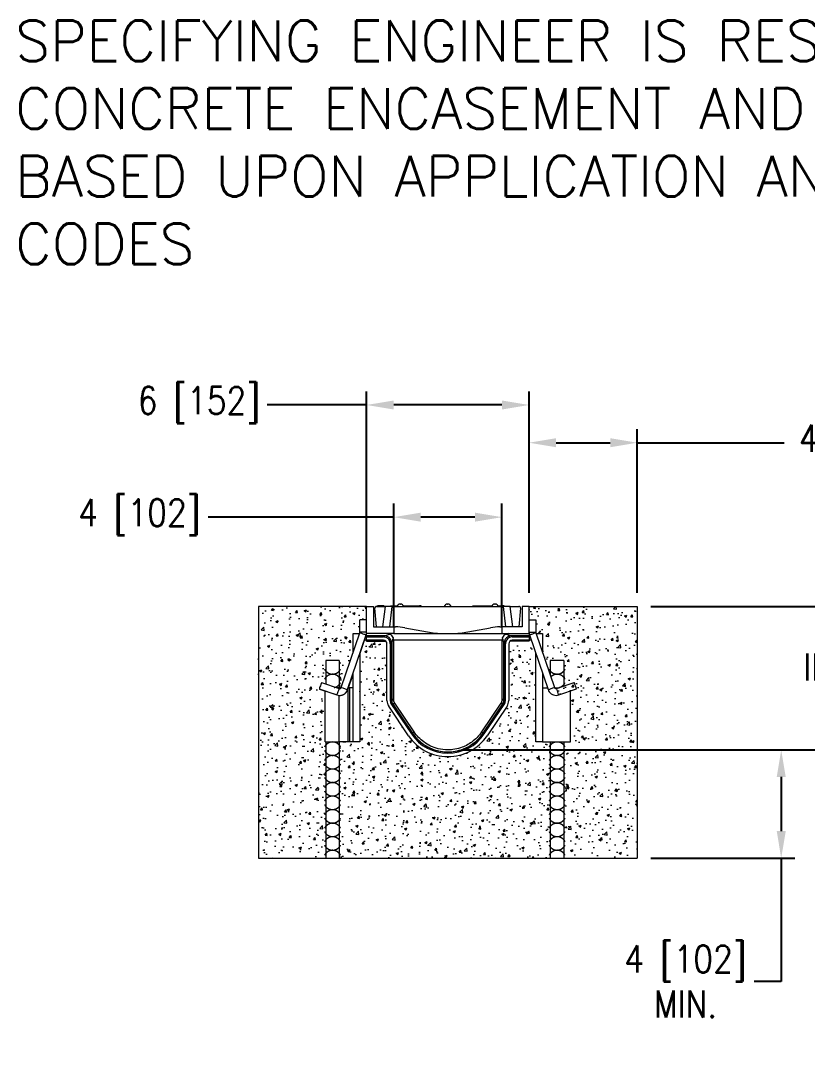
# Model space of a CAD drawing. Header units: inches. Extents: x 72 to 245, y 42 to 80.
# Drawn here: x 71.71 to 100.78, y 42.32 to 80.14 of the extents above; entities that cross this region are included whole.
import ezdxf

# ---------------------------------------------------------------- set-up
doc = ezdxf.new("R2010")
doc.units = ezdxf.units.IN
doc.header["$MEASUREMENT"] = 0
for name, color, linetype in [('dim', 7, 'Continuous'), ('Frame', 1, 'Continuous'), ('grate', 40, 'Continuous'), ('Trench', 132, 'Continuous')]:
    doc.layers.add(name, color=color, linetype=linetype)
doc.styles.add('Sales', font='romans.shx', dxfattribs={"width": 0.85})
doc.styles.get("Standard").update_dxf_attribs({"font": 'TIMES.TTF'})
doc.dimstyles.new('Sales', dxfattribs={"dimtxt": 1, "dimasz": 1, "dimexe": 0.5, "dimexo": 0.5, "dimgap": 0.09, "dimtad": 0, "dimtih": 1, "dimtoh": 1, "dimdec": 6, "dimzin": 0, "dimdsep": 46, "dimlunit": 5, "dimtxsty": 'Sales', "dimcen": 0, "dimclrd": 7, "dimclre": 7, "dimclrt": 7, "dimadec": 0, "dimazin": 0, "dimtfac": 0.85, "dimtdec": 6, "dimtix": 1, "dimtofl": 0, "dimtmove": 0, "dimatfit": 3, "dimfxl": 0, "dimtolj": 1, "dimtzin": 0, "dimarcsym": 0})

# ---------------------------------------------------------------- blocks, each defined once
blk = doc.blocks.new('*D19')
at = {"layer": 'Defpoints', "color": 0}
for p in [(94.495, 64.542), (90.495, 58.496), (94.495, 58.496)]:
    blk.add_point(p, dxfattribs=at)
at = {"layer": 'dim', "color": 7, "lineweight": -2}
for p, q in [((90.495, 58.996), (90.495, 65.042)), ((94.495, 58.996), (94.495, 65.042)), ((91.495, 64.542), (93.495, 64.542)), ((94.495, 64.542), (99.915, 64.542))]:
    blk.add_line(p, q, dxfattribs=at)
at = {"layer": 'dim', "color": 7}
for points in [[(91.495, 64.708), (91.495, 64.375), (90.495, 64.542)], [(93.495, 64.708), (93.495, 64.375), (94.495, 64.542)]]:
    blk.add_solid(points, dxfattribs=at)
at = {"layer": 'dim', "color": 7, "lineweight": 0, "insert": (104.174, 64.542), "char_height": 1, "attachment_point": 5, "style": 'Sales'}
blk.add_mtext('\\A1;4 [102] MIN.', dxfattribs=at)
blk = doc.blocks.new('*D20')
at = {"layer": 'Defpoints', "color": 0}
for p in [(84.495, 65.936), (84.495, 58.496), (90.495, 58.496)]:
    blk.add_point(p, dxfattribs=at)
at = {"layer": 'dim', "color": 7, "lineweight": -2}
for p, q in [((84.495, 58.996), (84.495, 66.436)), ((90.495, 58.996), (90.495, 66.436)), ((84.495, 65.936), (80.817, 65.936)), ((89.495, 65.936), (85.495, 65.936))]:
    blk.add_line(p, q, dxfattribs=at)
at = {"layer": 'dim', "color": 7}
for points in [[(85.495, 66.102), (85.495, 65.769), (84.495, 65.936)], [(89.495, 66.102), (89.495, 65.769), (90.495, 65.936)]]:
    blk.add_solid(points, dxfattribs=at)
at = {"layer": 'dim', "color": 7, "lineweight": 0, "insert": (78.298, 65.936), "char_height": 1, "attachment_point": 5, "style": 'Sales'}
blk.add_mtext('\\A1;6 [152]', dxfattribs=at)
blk = doc.blocks.new('*D21')
at = {"layer": 'Defpoints', "color": 0}
for p in [(89.495, 61.792), (85.495, 57.246), (89.495, 57.246)]:
    blk.add_point(p, dxfattribs=at)
at = {"layer": 'dim', "color": 7, "lineweight": -2}
for p, q in [((85.495, 57.746), (85.495, 62.292)), ((89.495, 57.746), (89.495, 62.292)), ((85.495, 61.792), (78.637, 61.792)), ((88.495, 61.792), (86.495, 61.792))]:
    blk.add_line(p, q, dxfattribs=at)
at = {"layer": 'dim', "color": 7}
for points in [[(86.495, 61.959), (86.495, 61.626), (85.495, 61.792)], [(88.495, 61.959), (88.495, 61.626), (89.495, 61.792)]]:
    blk.add_solid(points, dxfattribs=at)
at = {"layer": 'dim', "color": 7, "lineweight": 0, "insert": (76.098, 61.792), "char_height": 1, "attachment_point": 5, "style": 'Sales'}
blk.add_mtext('\\A1;4 [102]', dxfattribs=at)
blk = doc.blocks.new('*D22')
at = {"layer": 'Defpoints', "color": 0}
for p in [(94.495, 58.496), (102.521, 58.496), (87.495, 53.199)]:
    blk.add_point(p, dxfattribs=at)
at = {"layer": 'dim', "color": 7, "lineweight": -2}
for p, q in [((94.995, 58.496), (103.021, 58.496)), ((102.521, 57.496), (102.521, 56.851)), ((102.521, 54.199), (102.521, 55.671)), ((87.995, 53.199), (103.021, 53.199))]:
    blk.add_line(p, q, dxfattribs=at)
at = {"layer": 'dim', "color": 7}
for points in [[(102.354, 57.496), (102.687, 57.496), (102.521, 58.496)], [(102.354, 54.199), (102.687, 54.199), (102.521, 53.199)]]:
    blk.add_solid(points, dxfattribs=at)
at = {"layer": 'dim', "color": 7, "lineweight": 0, "insert": (102.521, 56.261), "char_height": 1, "attachment_point": 5, "style": 'Sales'}
blk.add_mtext('\\A1;INVERT', dxfattribs=at)
blk = doc.blocks.new('*D23')
at = {"layer": 'Defpoints', "color": 0}
for p in [(87.495, 53.199), (94.495, 49.199), (99.812, 49.199)]:
    blk.add_point(p, dxfattribs=at)
at = {"layer": 'dim', "color": 7, "lineweight": -2}
for p, q in [((87.995, 53.199), (100.312, 53.199)), ((99.812, 52.199), (99.812, 50.199)), ((94.995, 49.199), (100.312, 49.199)), ((99.812, 49.199), (99.812, 44.644)), ((99.812, 44.644), (98.812, 44.644))]:
    blk.add_line(p, q, dxfattribs=at)
at = {"layer": 'dim', "color": 7}
for points in [[(99.646, 52.199), (99.979, 52.199), (99.812, 53.199)], [(99.646, 50.199), (99.979, 50.199), (99.812, 49.199)]]:
    blk.add_solid(points, dxfattribs=at)
at = {"layer": 'dim', "color": 7, "lineweight": 0, "insert": (96.274, 44.644), "char_height": 1, "attachment_point": 5, "style": 'Sales'}
blk.add_mtext('\\A1;4 [102]\\PMIN.', dxfattribs=at)

msp = doc.modelspace()

# ---------------------------------------------------------------- hatches: boundary and pattern name
at = {"lineweight": 0}
h = msp.add_hatch(dxfattribs=at)
h.set_pattern_fill('AR-CONC', scale=0.125, style=0)
h.set_pattern_definition([(50, (23.3555, -2.2872), (0.896575, -0.07844), [0.09375, -1.03125]), (355, (23.3555, -2.2872), (-0.173439, 0.94024), [0.075, -0.825]), (100.4514, (23.4302, -2.29374), (0.723137, 0.8617994), [0.079675, -0.876428]), (46.1842, (23.3555, -2.0372), (1.334051, -0.206899), [0.140625, -1.546875]), (96.6356, (23.4666, -2.0544), (1.168328, 1.217647), [0.119513, -1.314641]), (351.1842, (23.3555, -2.0372), (1.168327, 1.217648), [0.1125, -1.2375]), (21, (23.4805, -2.0997), (0.746134, -0.5032736), [0.09375, -1.03125]), (326, (23.4805, -2.0997), (0.304144, 0.906438), [0.075, -0.825]), (71.4514, (23.54265, -2.14165), (1.050278, 0.403163), [0.079675, -0.876428]), (37.5, (23.35547, -2.2872), (0.0151998, 0.4161173), [0, -0.815, 0, -0.8375, 0, -0.828125]), (7.5, (23.35547, -2.2872), (0.328837, 0.4930146), [0, -0.4775, 0, -0.79625, 0, -0.315625]), (327.5, (23.07672, -2.2872), (0.667278, -0.0281936), [0, -0.3125, 0, -0.975, 0, -1.29375]), (317.5, (22.9517, -2.2872), (0.7289827, 0.1251312), [0, -0.40625, 0, -0.6475, 0, -0.91875])])
edge = h.paths.add_edge_path()
edge.add_line((94.4954555, 58.4957022), (90.4954555, 58.4957022))
edge.add_line((90.4954555, 58.4957022), (90.4954555, 57.9957022))
edge.add_line((90.4954555, 57.9957022), (90.7454555, 57.9957022))
edge.add_line((90.7454555, 57.9957022), (90.7454555, 57.5472961))
edge.add_spline(control_points=[(90.7454555, 57.5472961), (90.7454555, 57.5459326), (90.7455001, 57.544569), (90.7456785, 57.5418478), (90.7458122, 57.5404901), (90.7461682, 57.5377864), (90.7463904, 57.5364403), (90.7469224, 57.5337656), (90.7472322, 57.532437), (90.747938, 57.5298028), (90.7483341, 57.5284973), (90.7487724, 57.5272061)], knot_values=[3.1415926536, 3.1415926536, 3.1415926536, 3.1415926536, 3.2070425005, 3.2070425005, 3.2724923475, 3.2724923475, 3.3379421944, 3.3379421944, 3.4033920414, 3.4033920414, 3.4688418883, 3.4688418883, 3.4688418883, 3.4688418883], degree=3, periodic=0)
edge.add_line((90.7487724, 57.5272061), (90.7594665, 57.4957022))
edge.add_line((90.7594665, 57.4957022), (90.9954555, 57.4957022))
edge.add_line((90.9954555, 57.4957022), (90.9954555, 56.8005008))
edge.add_line((90.9954555, 56.8005008), (91.2307497, 56.2064154))
edge.add_arc((91.5318624, 56.3086294), 0.3179882, 198.74999388, 218.16931691)
edge.add_line((91.2818639, 56.1121166), (91.2818624, 56.4957012))
edge.add_line((91.2818624, 56.4957012), (91.7818624, 56.4957032))
edge.add_line((91.7818624, 56.4957032), (91.7818648, 55.8742218))
edge.add_arc((91.5318624, 55.677714), 0.3179882, 11.87922793, 38.16819305, ccw=False)
edge.add_arc((91.5318624, 55.8086294), 0.3179882, 321.83209846, 348.12077207, ccw=False)
edge.add_line((91.7818658, 55.6121228), (91.781866, 55.5562805))
edge.add_line((91.781866, 55.5562805), (91.4840872, 55.4551982))
edge.add_spline(control_points=[(91.5146096, 55.4655592), (91.508412, 55.4634554), (91.5018822, 55.4623334), (91.4887934, 55.462162), (91.4822364, 55.4631127), (91.4697353, 55.4669944), (91.4637931, 55.4699248), (91.4531033, 55.4774796), (91.4483574, 55.4821028), (91.4424698, 55.4899872), (91.440709, 55.4927844), (91.4391779, 55.4957022)], knot_values=[3.6248368484, 3.6248368484, 3.6248368484, 3.6248368484, 3.9389961137, 3.9389961137, 4.2531553791, 4.2531553791, 4.5673146445, 4.5673146445, 4.8814739098, 4.8814739098, 5.0396382151, 5.0396382151, 5.0396382151, 5.0396382151], degree=3, periodic=0)
edge.add_line((91.4391779, 55.4957022), (91.4090105, 55.4957022))
edge.add_ellipse((91.3169703, 55.4644724), major_axis=(0.1183663, 0.0401799), ratio=0.0002692456, start_angle=180.00002917, end_angle=360.00002917, ccw=False)
edge.add_spline(control_points=[(91.1986041, 55.4242925), (91.2091231, 55.3933043), (91.2245478, 55.3639869), (91.263708, 55.3115449), (91.2874373, 55.2884289), (91.3408864, 55.2506548), (91.3705975, 55.2360029), (91.4331034, 55.2165943), (91.4658881, 55.2118408), (91.5313323, 55.2126975), (91.5639813, 55.2183076), (91.5949695, 55.2288267)], knot_values=[3.4688418883, 3.4688418883, 3.4688418883, 3.4688418883, 3.7830011537, 3.7830011537, 4.0971604191, 4.0971604191, 4.4113196844, 4.4113196844, 4.7254789498, 4.7254789498, 5.0396382151, 5.0396382151, 5.0396382151, 5.0396382151], degree=3, periodic=0)
edge.add_line((91.5949695, 55.2288267), (92.0324555, 55.3773332))
edge.add_line((92.0324555, 55.3773332), (92.0324555, 53.4957022))
edge.add_line((92.0324555, 53.4957022), (91.781874, 53.4957022))
edge.add_line((91.781874, 53.4957022), (91.7818745, 53.3742095))
edge.add_arc((91.5318624, 53.177714), 0.3179882, 11.87922793, 38.1653634, ccw=False)
edge.add_arc((91.5318624, 53.3086294), 0.3179882, 321.83493221, 348.12077207, ccw=False)
edge.add_line((91.7818755, 53.1121352), (91.7818764, 52.874207))
edge.add_arc((91.5318624, 52.677714), 0.3179882, 11.87922793, 38.1647994, ccw=False)
edge.add_arc((91.5318624, 52.8086294), 0.3179882, 321.83549621, 348.12077207, ccw=False)
edge.add_line((91.7818774, 52.6121376), (91.7818783, 52.3742045))
edge.add_arc((91.5318624, 52.177714), 0.3179882, 11.87922793, 38.1642354, ccw=False)
edge.add_arc((91.5318624, 52.3086294), 0.3179882, 321.83606022, 348.12077207, ccw=False)
edge.add_line((91.7818793, 52.1121401), (91.7818803, 51.8742021))
edge.add_arc((91.5318624, 51.677714), 0.3179882, 11.87922793, 38.16367138, ccw=False)
edge.add_arc((91.5318624, 51.8086294), 0.3179882, 321.83662423, 348.12077207, ccw=False)
edge.add_line((91.7818813, 51.6121425), (91.7818822, 51.3741996))
edge.add_arc((91.5318624, 51.177714), 0.3179882, 11.87922793, 38.16310736, ccw=False)
edge.add_arc((91.5318624, 51.3086294), 0.3179882, 321.83718825, 348.12077207, ccw=False)
edge.add_line((91.7818832, 51.112145), (91.7818841, 50.8741972))
edge.add_arc((91.5318624, 50.677714), 0.3179882, 11.87922793, 38.16254333, ccw=False)
edge.add_arc((91.5318624, 50.8086294), 0.3179882, 321.83775228, 348.12077207, ccw=False)
edge.add_line((91.7818852, 50.6121475), (91.7818861, 50.3741947))
edge.add_arc((91.5318624, 50.177714), 0.3179882, 11.87922793, 38.1619793, ccw=False)
edge.add_arc((91.5318624, 50.3086294), 0.3179882, 321.83831631, 348.12077207, ccw=False)
edge.add_line((91.7818871, 50.1121499), (91.781888, 49.8741922))
edge.add_arc((91.5318624, 49.677714), 0.3179882, 11.87922793, 38.16141525, ccw=False)
edge.add_arc((91.5318624, 49.8086294), 0.3179882, 321.83888035, 348.12077207, ccw=False)
edge.add_line((91.781889, 49.6121524), (91.7818906, 49.1988272))
edge.add_line((91.7818906, 49.1988272), (94.4954555, 49.1988272))
edge.add_line((94.4954555, 49.1988272), (94.4954555, 58.4957022))
h.paths.add_polyline_path([(91.281874, 53.4957022), (90.9954555, 53.4957022), (90.7454555, 53.4957022), (90.7454555, 56.7592257), (90.580319, 57.2457022), (90.4954555, 57.2457022), (90.4954555, 57.231199), (90.4954555, 57.2144522), (89.7877758, 57.2144522, 0.215250437), (89.7454555, 57.1207022), (89.7454555, 55.019728, -0.1494510013), (89.6813446, 54.8100306), (88.9462712, 53.7202396, -0.5317094317), (86.0446397, 53.7202396), (85.3095664, 54.8100306, -0.1494510013), (85.2454555, 55.019728), (85.2454555, 57.1207022, 0.215250437), (85.2031352, 57.2144522), (84.4954555, 57.2144522), (84.4954555, 57.2457022), (84.4189176, 57.2457022), (84.2454555, 56.7346992), (84.2454555, 53.4957022), (83.9954555, 53.4957022), (83.8769555, 53.4957022), (83.8144555, 53.4957022), (83.485624, 53.4957022), (83.4856406, 49.1988272), (91.2818906, 49.1988272)])
edge = h.paths.add_edge_path()
edge.add_line((82.985624, 53.4957022), (82.9584555, 53.4957022))
edge.add_line((82.9584555, 53.4957022), (82.9584555, 54.6207022))
edge.add_line((82.9584555, 54.6207022), (82.9584555, 55.3770218))
edge.add_line((82.9584555, 55.3770218), (82.7448328, 55.4495369))
edge.add_ellipse((82.7851072, 55.5681826), major_axis=(-0.0401799, -0.1183663), ratio=0.0007931719, start_angle=180.00001123, end_angle=360.00001002, ccw=False)
edge.add_line((82.8252871, 55.6865488), (82.9856155, 55.6321247))
edge.add_line((82.9856155, 55.6321247), (82.9856124, 56.4957012))
edge.add_line((82.9856124, 56.4957012), (83.4856124, 56.4957032))
edge.add_line((83.4856124, 56.4957032), (83.4856163, 55.4957022))
edge.add_line((83.4856163, 55.4957022), (83.5517331, 55.4957022))
edge.add_spline(control_points=[(83.5517331, 55.4957022), (83.5532432, 55.4985799), (83.5545297, 55.5015749), (83.5555744, 55.5046524)], knot_values=[2.6583484588, 2.6583484588, 2.6583484588, 2.6583484588, 2.8143434188, 2.8143434188, 2.8143434188, 2.8143434188], degree=3, periodic=0)
edge.add_line((83.5555744, 55.5046524), (83.9954555, 56.8005008))
edge.add_line((83.9954555, 56.8005008), (83.9954555, 57.4957022))
edge.add_line((83.9954555, 57.4957022), (84.2314445, 57.4957022))
edge.add_line((84.2314445, 57.4957022), (84.2421386, 57.5272061))
edge.add_spline(control_points=[(84.2421386, 57.5272061), (84.2425769, 57.5284973), (84.2429729, 57.5298028), (84.2436788, 57.532437), (84.2439886, 57.5337656), (84.2445206, 57.5364403), (84.2447428, 57.5377864), (84.2450988, 57.5404901), (84.2452325, 57.5418478), (84.2454108, 57.544569), (84.2454555, 57.5459326), (84.2454555, 57.5472961)], knot_values=[2.8143434188, 2.8143434188, 2.8143434188, 2.8143434188, 2.8797932658, 2.8797932658, 2.9452431127, 2.9452431127, 3.0106929597, 3.0106929597, 3.0761428066, 3.0761428066, 3.1415926536, 3.1415926536, 3.1415926536, 3.1415926536], degree=3, periodic=0)
edge.add_line((84.2454555, 57.5472961), (84.2454555, 57.9957022))
edge.add_line((84.2454555, 57.9957022), (84.4954555, 57.9957022))
edge.add_line((84.4954555, 57.9957022), (84.4954555, 58.4957022))
edge.add_line((84.4954555, 58.4957022), (80.4954555, 58.4957022))
edge.add_line((80.4954555, 58.4957022), (80.4954555, 49.1988272))
edge.add_line((80.4954555, 49.1988272), (82.9856406, 49.1988272))
edge.add_line((82.9856406, 49.1988272), (82.985624, 53.4957022))

# ---------------------------------------------------------------- linework, layer by layer
at = {"color": 7, "lineweight": 0}
for p, q in [((84.4954555, 58.4957022), (80.4954555, 58.4957022)), ((80.4954555, 58.4957022), (80.4954555, 49.1988272)), ((90.4954555, 58.4957022), (94.4954555, 58.4957022)), ((94.4954555, 58.4957022), (94.4954555, 49.1988272)), ((83.4856124, 56.4957032), (82.9856124, 56.4957012)), ((82.9856124, 56.4957012), (82.9856155, 55.6321247)), ((83.4856124, 56.4957032), (83.4856163, 55.4957032)), ((91.7818624, 56.4957032), (91.2818624, 56.4957012)), ((91.2818624, 56.4957012), (91.2818645, 55.9567668)), ((91.7818624, 56.4957032), (91.781866, 55.5430224)), ((82.7523922, 55.4472823), (82.7522974, 55.447003)), ((83.4033119, 55.2260134), (83.4034386, 55.2263868)), ((82.985624, 53.4957022), (82.9856406, 49.1988272)), ((83.485624, 53.4957022), (83.4856406, 49.1988272)), ((91.281874, 53.4957022), (91.2818906, 49.1988272)), ((91.781874, 53.4957022), (91.7818906, 49.1988272)), ((80.4954555, 49.1988272), (94.4954555, 49.1988272))]:
    msp.add_line(p, q, dxfattribs=at)
at = {"color": 7, "lineweight": 0, "const_width": 0.05}
for points in [[(82.9436742, 56.1825793, 0.6574617239), (83.5275506, 56.1825793, 1)], [(83.5275506, 55.803764, 0.6574617239), (82.9436742, 55.803764, 1)], [(91.2399242, 56.1825793, 0.6574617239), (91.8238006, 56.1825793, 1)], [(91.8238006, 55.803764, 0.5369690182), (91.3020022, 55.8974429, 0.5369690182)], [(83.2921212, 55.4957024, 0.2512315033), (83.5275506, 55.6825793)], [(91.5883712, 55.4957024, 0.2512315033), (91.8238006, 55.6825793)], [(83.5275506, 53.303764, 0.6574617239), (82.9436742, 53.303764, 1)], [(91.8238006, 53.303764, 0.6574617239), (91.2399242, 53.303764, 1)], [(91.475355, 53.4957022, 0.0895640871), (91.5883698, 53.4957022, 0.0895640871)], [(82.9436742, 53.1825793, 0.6574617239), (83.5275506, 53.1825793, 1)], [(83.5275506, 52.803764, 0.6574617239), (82.9436742, 52.803764, 1)], [(91.2399242, 53.1825793, 0.6574617239), (91.8238006, 53.1825793, 1)], [(91.8238006, 52.803764, 0.6574617239), (91.2399242, 52.803764, 1)], [(82.9436742, 52.6825793, 0.6574617239), (83.5275506, 52.6825793, 1)], [(91.2399242, 52.6825793, 0.6574617239), (91.8238006, 52.6825793, 1)], [(83.5275506, 52.303764, 0.6574617239), (82.9436742, 52.303764, 1)], [(82.9436742, 52.1825793, 0.6574617239), (83.5275506, 52.1825793, 1)], [(91.8238006, 52.303764, 0.6574617239), (91.2399242, 52.303764, 1)], [(91.2399242, 52.1825793, 0.6574617239), (91.8238006, 52.1825793, 1)], [(83.5275506, 51.803764, 0.6574617239), (82.9436742, 51.803764, 1)], [(91.8238006, 51.803764, 0.6574617239), (91.2399242, 51.803764, 1)], [(82.9436742, 51.6825793, 0.6574617239), (83.5275506, 51.6825793, 1)], [(83.5275506, 51.303764, 0.6574617239), (82.9436742, 51.303764, 1)], [(91.2399242, 51.6825793, 0.6574617239), (91.8238006, 51.6825793, 1)], [(91.8238006, 51.303764, 0.6574617239), (91.2399242, 51.303764, 1)], [(82.9436742, 51.1825793, 0.6574617239), (83.5275506, 51.1825793, 1)], [(91.2399242, 51.1825793, 0.6574617239), (91.8238006, 51.1825793, 1)], [(83.5275506, 50.803764, 0.6574617239), (82.9436742, 50.803764, 1)], [(82.9436742, 50.6825793, 0.6574617239), (83.5275506, 50.6825793, 1)], [(91.8238006, 50.803764, 0.6574617239), (91.2399242, 50.803764, 1)], [(91.2399242, 50.6825793, 0.6574617239), (91.8238006, 50.6825793, 1)], [(83.5275506, 50.303764, 0.6574617239), (82.9436742, 50.303764, 1)], [(91.8238006, 50.303764, 0.6574617239), (91.2399242, 50.303764, 1)], [(82.9436742, 50.1825793, 0.6574617239), (83.5275506, 50.1825793, 1)], [(83.5275506, 49.803764, 0.6574617239), (82.9436742, 49.803764, 1)], [(91.2399242, 50.1825793, 0.6574617239), (91.8238006, 50.1825793, 1)], [(91.8238006, 49.803764, 0.6574617239), (91.2399242, 49.803764, 1)], [(82.9436742, 49.6825793, 0.6574617239), (83.5275506, 49.6825793, 1)], [(91.2399242, 49.6825793, 0.6574617239), (91.8238006, 49.6825793, 1)], [(83.5275506, 49.303764, 0.6574617239), (82.9436742, 49.303764, 1)], [(91.8238006, 49.303764, 0.6574617239), (91.2399242, 49.303764, 1)]]:
    msp.add_lwpolyline(points, format="xyb", dxfattribs=at)
at = {"layer": 'Frame', "color": 7, "lineweight": 0}
for p, q in [((84.4954555, 58.4957022), (84.7454555, 58.4957022)), ((84.4954555, 57.4957022), (84.4954555, 58.4957022)), ((84.7454555, 58.4957022), (84.7454555, 57.7457022)), ((90.2454555, 58.4957022), (90.2454555, 57.7457022)), ((90.4954555, 58.4957022), (90.2454555, 58.4957022)), ((90.4954555, 57.4957022), (90.4954555, 58.4957022)), ((84.4954555, 57.9957022), (84.2454555, 57.9957022)), ((84.2454555, 57.5472961), (84.2454555, 57.9957022)), ((90.4954555, 57.9957022), (90.7454555, 57.9957022)), ((90.7454555, 57.9957022), (90.7454555, 57.5472961)), ((83.5555744, 55.5046524), (84.2421386, 57.5272061)), ((83.9954555, 57.4957022), (84.2314445, 57.4957022)), ((83.9954555, 56.8005008), (83.9954555, 57.4957022)), ((84.4954555, 57.5472961), (84.2454555, 57.5472961)), ((84.491167, 57.4957022), (84.4954555, 57.4957022)), ((84.4954555, 57.5444828), (84.4954428, 57.5444828)), ((85.4954555, 57.4957022), (84.4954555, 57.4957022)), ((84.7454555, 57.7457022), (85.4954555, 57.7457022)), ((85.4954555, 57.7457022), (85.4954555, 57.4957022)), ((85.4954555, 57.4957022), (89.4954555, 57.4957022)), ((89.4954555, 57.7457022), (89.4954555, 57.4957022)), ((90.2454555, 57.7457022), (89.4954555, 57.7457022)), ((89.4954555, 57.4957022), (90.4954555, 57.4957022)), ((90.4954555, 57.5472961), (90.7454555, 57.5472961)), ((90.4954555, 57.4957022), (90.499744, 57.4957022)), ((90.7487724, 57.5272061), (91.4353366, 55.5046524)), ((90.7594665, 57.4957022), (90.9954555, 57.4957022)), ((90.9954555, 57.4957022), (90.9954555, 56.8005008)), ((83.7923069, 55.4242925), (84.4788712, 57.4468463)), ((84.2454555, 56.7346992), (84.4189176, 57.2457022)), ((84.4954555, 57.2457022), (84.410592, 57.2457022)), ((89.4954555, 57.2457022), (85.4954555, 57.2457022)), ((90.580319, 57.2457022), (90.4954555, 57.2457022)), ((90.5120398, 57.4468463), (91.1986041, 55.4242925)), ((84.2454555, 56.7592257), (84.2454555, 53.4957022)), ((90.7454555, 53.4957022), (90.7454555, 56.7592257)), ((83.7996774, 55.4214792), (83.9954555, 55.998223)), ((83.9954555, 53.4957022), (83.9954555, 56.0227491)), ((90.9954555, 56.0227491), (90.9954555, 53.4957022)), ((82.8252871, 55.6865488), (83.4763014, 55.4655592)), ((91.5146096, 55.4655592), (92.1656238, 55.6865488)), ((82.7449272, 55.4498163), (83.3959415, 55.2288267)), ((82.7522974, 55.447003), (83.4033119, 55.2260134)), ((82.9584555, 54.6207022), (82.9584555, 55.3770218)), ((83.5517349, 55.4957022), (83.3875031, 55.4957022)), ((83.7996774, 55.4214792), (83.792212, 55.4240134)), ((83.8144555, 53.4957022), (83.8144555, 55.4650142)), ((83.8769555, 55.4957022), (83.8248727, 55.4957022)), ((83.9954555, 55.4957022), (83.8769555, 55.4957022)), ((83.8769555, 53.4957022), (83.8769555, 55.4957022)), ((90.9954555, 55.4957022), (91.1743638, 55.4957022)), ((91.4391761, 55.4957022), (91.6034079, 55.4957022)), ((91.5949695, 55.2288267), (92.2459837, 55.4498163)), ((92.0324555, 53.4957022), (92.0324555, 55.4065167)), ((83.4769555, 53.4957022), (83.4769555, 55.2105809)), ((82.9584555, 53.4957022), (82.9584555, 54.6207022)), ((82.9584555, 53.4957022), (83.4769555, 53.4957022)), ((83.8144555, 53.4957022), (83.4769555, 53.4957022)), ((83.8769555, 53.4957022), (83.8144555, 53.4957022)), ((83.9954555, 53.4957022), (83.8769555, 53.4957022)), ((84.2454555, 53.4957022), (83.9954555, 53.4957022)), ((90.9954555, 53.4957022), (90.7454555, 53.4957022)), ((90.9954555, 53.4957022), (92.0324555, 53.4957022))]:
    msp.add_line(p, q, dxfattribs=at)
msp.add_arc((83.5037617, 55.521929), 0.3125, 251.25, 341.25, dxfattribs=at)
for centre, major_axis, ratio, start_param, end_param in [((84.3605049, 57.4870262), (-0.1183663, 0.0401799), 0.0002692456, 6.2831848029, 9.4247774565), ((90.6304061, 57.4870262), (0.1183663, 0.0401799), 0.0002692456, 3.1415931627, 6.2831858163), ((82.7851072, 55.5681826), (-0.0401799, -0.1183663), 0.0007931719, 3.1415928496, 6.2831854821), ((92.2058038, 55.5681826), (0.0401799, -0.1183663), 0.0007931719, 6.283185132, 9.4247777645), ((83.4361214, 55.3471929), (0.0401799, 0.1183663), 0.0007931719, 0.0000001616, 3.1415927941), ((83.6739406, 55.4644724), (-0.1183663, 0.0401799), 0.0002692456, 6.283184803, 9.4247774566), ((91.3169703, 55.4644724), (0.1183663, 0.0401799), 0.0002692456, 3.1415931627, 6.2831858163), ((91.5547896, 55.3471929), (-0.0401799, 0.1183663), 0.0007931719, 3.1415924918, 6.2831851454)]:
    msp.add_ellipse(centre, major_axis=major_axis, ratio=ratio, start_param=start_param, end_param=end_param, dxfattribs=at)
for points, knots in [([(84.2421386, 57.5272061), (84.2425769, 57.5284973), (84.2429729, 57.5298028), (84.2436788, 57.532437), (84.2439886, 57.5337656), (84.2445206, 57.5364403), (84.2447428, 57.5377864), (84.2450988, 57.5404901), (84.2452325, 57.5418478), (84.2454108, 57.544569), (84.2454555, 57.5459326), (84.2454555, 57.5472961)], [2.81434341884, 2.81434341884, 2.81434341884, 2.81434341884, 2.87979326579, 2.87979326579, 2.94524311274, 2.94524311274, 3.01069295969, 3.01069295969, 3.07614280664, 3.07614280664, 3.14159265359, 3.14159265359, 3.14159265359, 3.14159265359]), ([(84.4788712, 57.4468463), (84.4810626, 57.4533022), (84.4830428, 57.4598298), (84.4865719, 57.4730006), (84.4881208, 57.4796437), (84.490781, 57.4930171), (84.4918921, 57.4997473), (84.4936719, 57.5132661), (84.4943405, 57.5200546), (84.4952323, 57.5336607), (84.4954555, 57.5404784), (84.4954555, 57.5472961)], [2.81434341884, 2.81434341884, 2.81434341884, 2.81434341884, 2.87979326579, 2.87979326579, 2.94524311274, 2.94524311274, 3.01069295969, 3.01069295969, 3.07614280664, 3.07614280664, 3.14159265359, 3.14159265359, 3.14159265359, 3.14159265359]), ([(90.4954555, 57.5472961), (90.4954555, 57.5404784), (90.4956787, 57.5336607), (90.4965705, 57.5200546), (90.4972391, 57.5132661), (90.4990189, 57.4997473), (90.50013, 57.4930171), (90.5027901, 57.4796437), (90.5043391, 57.4730006), (90.5078682, 57.4598298), (90.5098483, 57.4533022), (90.5120398, 57.4468463)], [3.14159265359, 3.14159265359, 3.14159265359, 3.14159265359, 3.20704250054, 3.20704250054, 3.27249234749, 3.27249234749, 3.33794219444, 3.33794219444, 3.40339204139, 3.40339204139, 3.46884188834, 3.46884188834, 3.46884188834, 3.46884188834]), ([(90.7454555, 57.5472961), (90.7454555, 57.5459326), (90.7455001, 57.544569), (90.7456785, 57.5418478), (90.7458122, 57.5404901), (90.7461682, 57.5377864), (90.7463904, 57.5364403), (90.7469224, 57.5337656), (90.7472322, 57.532437), (90.747938, 57.5298028), (90.7483341, 57.5284973), (90.7487724, 57.5272061)], [3.14159265359, 3.14159265359, 3.14159265359, 3.14159265359, 3.20704250054, 3.20704250054, 3.27249234749, 3.27249234749, 3.33794219444, 3.33794219444, 3.40339204139, 3.40339204139, 3.46884188834, 3.46884188834, 3.46884188834, 3.46884188834]), ([(83.3959415, 55.2288267), (83.4269297, 55.2183076), (83.4595787, 55.2126975), (83.5250229, 55.2118408), (83.5578076, 55.2165943), (83.6203135, 55.2360029), (83.6500246, 55.2506548), (83.7034737, 55.2884289), (83.727203, 55.3115449), (83.7663632, 55.3639869), (83.7817878, 55.3933043), (83.7923069, 55.4242925)], [1.243547092, 1.243547092, 1.243547092, 1.243547092, 1.5577063574, 1.5577063574, 1.8718656228, 1.8718656228, 2.1860248881, 2.1860248881, 2.5001841535, 2.5001841535, 2.8143434188, 2.8143434188, 2.8143434188, 2.8143434188]), ([(83.4763014, 55.4655592), (83.482499, 55.4634554), (83.4890288, 55.4623334), (83.5021176, 55.462162), (83.5086745, 55.4631127), (83.5211757, 55.4669944), (83.5271179, 55.4699248), (83.5378077, 55.4774796), (83.5425536, 55.4821028), (83.5503856, 55.4925912), (83.5534705, 55.4984547), (83.5555744, 55.5046524)], [1.243547092, 1.243547092, 1.243547092, 1.243547092, 1.5577063574, 1.5577063574, 1.8718656228, 1.8718656228, 2.1860248881, 2.1860248881, 2.5001841535, 2.5001841535, 2.8143434188, 2.8143434188, 2.8143434188, 2.8143434188]), ([(91.1986041, 55.4242925), (91.2091231, 55.3933043), (91.2245478, 55.3639869), (91.263708, 55.3115449), (91.2874373, 55.2884289), (91.3408864, 55.2506548), (91.3705975, 55.2360029), (91.4331034, 55.2165943), (91.4658881, 55.2118408), (91.5313323, 55.2126975), (91.5639813, 55.2183076), (91.5949695, 55.2288267)], [3.4688418883, 3.4688418883, 3.4688418883, 3.4688418883, 3.7830011537, 3.7830011537, 4.0971604191, 4.0971604191, 4.4113196844, 4.4113196844, 4.7254789498, 4.7254789498, 5.0396382151, 5.0396382151, 5.0396382151, 5.0396382151]), ([(91.4353366, 55.5046524), (91.4374404, 55.4984547), (91.4405254, 55.4925912), (91.4483574, 55.4821028), (91.4531033, 55.4774796), (91.4637931, 55.4699248), (91.4697353, 55.4669944), (91.4822364, 55.4631127), (91.4887934, 55.462162), (91.5018822, 55.4623334), (91.508412, 55.4634554), (91.5146096, 55.4655592)], [3.4688418883, 3.4688418883, 3.4688418883, 3.4688418883, 3.7830011537, 3.7830011537, 4.0971604191, 4.0971604191, 4.4113196844, 4.4113196844, 4.7254789498, 4.7254789498, 5.0396382151, 5.0396382151, 5.0396382151, 5.0396382151])]:
    msp.add_open_spline(points, degree=3, knots=knots, dxfattribs=at)
at = {"layer": 'grate', "color": 7, "lineweight": 0}
for p, q in [((84.863572, 57.7457022), (84.8036623, 58.4304728)), ((84.863434, 58.4957022), (85.1786555, 58.4957022)), ((84.8991541, 58.4957022), (84.8991541, 58.5157022)), ((84.9306614, 58.4957022), (84.9306614, 58.5157022)), ((85.0242109, 58.4957022), (85.0242109, 58.5157022)), ((85.1786555, 58.4957022), (85.0865671, 57.7457022)), ((85.1165934, 58.4957022), (85.1165934, 58.5157022)), ((85.1490731, 58.4957022), (85.1490731, 58.5157022)), ((85.4416802, 58.4957022), (85.1786555, 58.4957022)), ((85.3495918, 57.7457022), (85.4416802, 58.4957022)), ((85.3759519, 58.5157022), (85.6207058, 58.5157022)), ((85.3759519, 58.4957022), (85.3759519, 58.5157022)), ((85.4416802, 58.4957022), (89.5392308, 58.4957022)), ((85.7329555, 58.5857022), (85.7429555, 58.5857022)), ((85.8552052, 58.5157022), (86.4477877, 58.5157022)), ((86.4477877, 58.4957022), (86.4477877, 58.5157022)), ((86.510161, 58.5157022), (86.4477877, 58.5157022)), ((86.510161, 58.4957022), (86.510161, 58.5157022)), ((87.4829555, 58.5857022), (87.4929555, 58.5857022)), ((88.4128378, 58.5157022), (89.1207058, 58.5157022)), ((88.4128378, 58.4957022), (88.4128378, 58.5157022)), ((89.2329555, 58.5857022), (89.2429555, 58.5857022)), ((89.3552052, 58.5157022), (89.487673, 58.5157022)), ((89.5350033, 58.5157022), (89.487673, 58.5157022)), ((89.487673, 58.4957022), (89.487673, 58.5157022)), ((89.5530949, 58.5157022), (89.5350033, 58.5157022)), ((89.5350033, 58.4957022), (89.5350033, 58.5157022)), ((89.8022555, 58.4957022), (89.5392308, 58.4957022)), ((89.5392308, 58.4957022), (89.6313192, 57.7457022)), ((89.5530949, 58.4957022), (89.5530949, 58.5157022)), ((89.5824078, 58.5157022), (89.5530949, 58.5157022)), ((89.5824078, 58.4957022), (89.5824078, 58.5157022)), ((89.8022555, 58.4957022), (90.117477, 58.4957022)), ((89.8943439, 57.7457022), (89.8022555, 58.4957022)), ((90.1772487, 58.4304728), (90.117339, 57.7457022)), ((85.4954555, 57.7404125), (85.5644666, 57.7404125)), ((85.9117629, 57.710028), (86.9556591, 57.5259609)), ((88.0252518, 57.5259609), (89.0691481, 57.710028)), ((89.4164444, 57.7404125), (89.4954555, 57.7404125))]:
    msp.add_line(p, q, dxfattribs=at)
for centre, radius, start, end in [((84.863434, 58.4357022), 0.06, 90, 185), ((85.7329555, 58.4607022), 0.125, 90, 163.73979529), ((85.7429555, 58.4607022), 0.125, 16.26020471, 90), ((87.4829555, 58.4607022), 0.125, 90, 163.73979529), ((87.4929555, 58.4607022), 0.125, 16.26020471, 90), ((89.2329555, 58.4607022), 0.125, 90, 163.73979529), ((89.2429555, 58.4607022), 0.125, 16.26020471, 90), ((90.117477, 58.4357022), 0.06, 355, 90), ((85.5644666, 55.7404125), 2, 80, 90), ((87.3029555, 59.4955764), 2, 260, 269.35751354), ((87.6779555, 59.4955764), 2, 270.64248646, 280), ((89.4164444, 55.7404125), 2, 90, 100)]:
    msp.add_arc(centre, radius, start, end, dxfattribs=at)
for points in [[(84.9306614, 58.5157022), (84.9151023, 58.5157022), (84.8991541, 58.5157022), (84.8991541, 58.5157022)], [(85.0242109, 58.5157022), (84.9930926, 58.5157022), (84.9464151, 58.5157022), (84.9306614, 58.5157022)], [(85.1165934, 58.5157022), (85.1008397, 58.5157022), (85.0543567, 58.5157022), (85.0242109, 58.5157022)], [(85.1490731, 58.5157022), (85.1490731, 58.5157022), (85.132736, 58.5157022), (85.1165934, 58.5157022)]]:
    msp.add_open_spline(points, degree=3, dxfattribs=at)
at = {"layer": 'Trench', "color": 7, "lineweight": 0}
for p, q in [((84.4954555, 57.4224789), (84.4954555, 57.4957022)), ((90.4954555, 57.4957022), (90.4954555, 57.4224789)), ((84.4954555, 57.4224789), (85.1722322, 57.4224789)), ((84.4954555, 57.4224789), (84.4954555, 57.4073138)), ((84.4954555, 57.4073138), (84.4954555, 57.3707022)), ((85.1204555, 57.4073138), (84.4954555, 57.4073138)), ((84.4954555, 57.3707022), (85.1204555, 57.3707022)), ((84.4954555, 57.2457022), (84.4954555, 57.3707022)), ((84.4954555, 57.2457022), (84.4954555, 57.231199)), ((85.1204555, 57.2457022), (84.4954555, 57.2457022)), ((84.4954555, 57.231199), (85.1788974, 57.231199)), ((84.4954555, 57.2144522), (84.4954555, 57.231199)), ((84.4954555, 57.2144522), (85.2031352, 57.2144522)), ((85.1204555, 57.3707022), (85.1204555, 57.4073138)), ((85.1722322, 57.4224789), (85.1554324, 57.4056791)), ((85.2454555, 55.019728), (85.2454555, 57.1207022)), ((85.4070671, 57.1207022), (85.3704555, 57.1207022)), ((85.3704555, 57.1207022), (85.3704555, 55.019728)), ((85.4070671, 55.0309213), (85.4070671, 57.1207022)), ((85.4222322, 57.1724789), (85.4222322, 55.0579443)), ((85.4954555, 55.0579443), (85.4954555, 57.2457022)), ((89.4954555, 57.2457022), (89.4954555, 55.0579443)), ((89.5686788, 55.0579443), (89.5686788, 57.1724789)), ((89.5686788, 57.1724789), (89.5854786, 57.1556791)), ((89.5838438, 57.1207022), (89.5838438, 55.0309213)), ((89.6204555, 57.1207022), (89.5838438, 57.1207022)), ((89.6204555, 55.019728), (89.6204555, 57.1207022)), ((89.7454555, 57.1207022), (89.7454555, 55.019728)), ((90.4954555, 57.2144522), (89.7877758, 57.2144522)), ((90.4954555, 57.231199), (89.8120136, 57.231199)), ((89.8186788, 57.4224789), (90.4954555, 57.4224789)), ((90.4954555, 57.4073138), (89.8704555, 57.4073138)), ((89.8704555, 57.4073138), (89.8704555, 57.3707022)), ((89.8704555, 57.3707022), (90.4954555, 57.3707022)), ((90.4954555, 57.2457022), (89.8704555, 57.2457022)), ((90.4954555, 57.4224789), (90.4954555, 57.4073138)), ((90.4954555, 57.3707022), (90.4954555, 57.4073138)), ((90.4954555, 57.3707022), (90.4954555, 57.2457022)), ((90.4954555, 57.2457022), (90.4954555, 57.231199)), ((90.4954555, 57.2144522), (90.4954555, 57.231199)), ((85.3704555, 55.0309213), (85.4070671, 55.0309213)), ((85.4227268, 55.0357089), (85.4070671, 55.0309213)), ((85.4131961, 54.8799297), (86.1482694, 53.7901387)), ((85.4498077, 54.891123), (85.4194553, 54.8706501)), ((85.4954555, 55.0579443), (85.4222322, 55.0579443)), ((86.1786219, 53.8106117), (85.4498077, 54.891123)), ((85.4774912, 54.8772001), (85.5381961, 54.9181461)), ((85.4774912, 54.8772001), (86.1911943, 53.8190919)), ((86.2518991, 53.8600378), (85.5381961, 54.9181461)), ((89.4527149, 54.9181461), (88.7390118, 53.8600378)), ((88.7997167, 53.8190919), (89.5134198, 54.8772001)), ((89.5411032, 54.891123), (88.8122891, 53.8106117)), ((88.8426415, 53.7901387), (89.5777149, 54.8799297)), ((89.4527149, 54.9181461), (89.5134198, 54.8772001)), ((89.5686788, 55.0579443), (89.4954555, 55.0579443)), ((89.5254435, 54.8959107), (89.5411032, 54.891123)), ((89.5714557, 54.8706501), (89.5411032, 54.891123)), ((89.5838438, 55.0309213), (89.6204555, 55.0309213)), ((86.0446397, 53.7202396), (85.3095664, 54.8100306)), ((89.6813446, 54.8100306), (88.9462712, 53.7202396)), ((86.1482694, 53.7901387), (86.1786219, 53.8106117)), ((86.1911943, 53.8190919), (86.1786219, 53.8106117)), ((86.2518991, 53.8600378), (86.1911943, 53.8190919)), ((88.7390118, 53.8600378), (88.7997167, 53.8190919)), ((88.8426415, 53.7901387), (88.8122891, 53.8106117))]:
    msp.add_line(p, q, dxfattribs=at)
for centre, radius, start, end in [((85.2454555, 57.2457022), 0.25, 65.53019948, 90), ((89.7454555, 57.2457022), 0.25, 90, 114.46980052), ((85.1204555, 57.0323138), 0.375, 84.64814271, 90), ((85.1204555, 57.1207022), 0.25, 0, 90), ((85.1204555, 57.1207022), 0.125, 0, 90), ((85.2454555, 57.2457022), 0.25, 24.46980052, 65.53019948), ((85.0320671, 57.1207022), 0.375, 0, 5.35185729), ((85.2454555, 57.2457022), 0.25, 0, 24.46980052), ((89.7454555, 57.2457022), 0.25, 155.53019948, 180), ((89.7454555, 57.2457022), 0.25, 114.46980052, 155.53019948), ((89.9588438, 57.1207022), 0.375, 174.64814271, 180), ((89.8704555, 57.1207022), 0.25, 90, 180), ((89.8704555, 57.1207022), 0.125, 90, 180), ((89.8704555, 57.0323138), 0.375, 90, 95.35185729), ((85.6204555, 55.019728), 0.375, 180, 214), ((85.6204555, 55.019728), 0.25, 180, 214), ((89.3704555, 55.019728), 0.25, 326, 0), ((89.3704555, 55.019728), 0.375, 326, 0), ((87.4954555, 54.6988272), 1.75, 214, 326), ((87.4954555, 54.6988272), 1.625, 214, 326)]:
    msp.add_arc(centre, radius, start, end, dxfattribs=at)
for centre, major_axis, ratio, start_param, end_param in [((85.1554324, 57.4940674), (-0.011659, -0.1244551), 0.0928686741, 0, 0.7897480289), ((85.4938207, 57.1556791), (-0.1244551, -0.011659), 0.0928686741, 5.4934372783, 6.2831853072), ((89.4970902, 57.1556791), (0.1244551, -0.011659), 0.0928686741, 0, 0.7897480289), ((89.8354786, 57.4940674), (0.011659, -0.1244551), 0.0928686741, 5.4934372783, 6.2831853072), ((85.4954555, 55.019728), (-0.125, 0), 0.0682735579, 0, 0.7971371838), ((85.5168258, 54.9498288), (-0.1036297, -0.0698991), 0.0682735579, 5.4860481234, 6.2831853072), ((85.2459501, 55.0357089), (0.2497527, 0.0111177), 0.0444268495, 5.496798319, 6.2831853072), ((85.3189129, 54.7970584), (0.2132713, 0.1304429), 0.0444268492, 6.2831851795, 7.0695721996), ((89.6719981, 54.7970584), (-0.2132713, 0.1304429), 0.0444268495, 5.496798319, 6.2831853072), ((89.7449608, 55.0357089), (-0.2497527, 0.0111177), 0.0444268495, 0, 0.7863869882), ((89.4740852, 54.9498288), (0.1036297, -0.0698991), 0.0682735579, 0, 0.7971371838), ((89.4954555, 55.019728), (0.125, 0), 0.0682735579, 5.4860481234, 6.2831853072)]:
    msp.add_ellipse(centre, major_axis=major_axis, ratio=ratio, start_param=start_param, end_param=end_param, dxfattribs=at)
for points, knots in [([(85.4054324, 57.1556791), (85.4064087, 57.1780207), (85.404114, 57.2010326), (85.3918864, 57.2489378), (85.3810533, 57.2734608), (85.3570543, 57.3099718), (85.3463156, 57.3231322), (85.3284803, 57.3409341), (85.3222653, 57.346535), (85.3053938, 57.3602568), (85.2942869, 57.3678781), (85.2640941, 57.3851262), (85.2443438, 57.3931604), (85.2014051, 57.4042904), (85.1780932, 57.4066693), (85.1554324, 57.4056791)], [0, 0, 0, 0, 0.2297939508, 0.2297939508, 0.4924156088, 0.4924156088, 0.6565541451, 0.6565541451, 0.7386234132, 0.7386234132, 0.8699342423, 0.8699342423, 1.0800315687, 1.0800315687, 1.3131082902, 1.3131082902, 1.3131082902, 1.3131082902]), ([(85.1722322, 57.4224789), (85.1724793, 57.422571), (85.1727265, 57.4226631), (85.2306723, 57.4442238), (85.2905762, 57.4611453), (85.3490089, 57.4732471)], [-0.49994524539, -0.49994524539, -0.49994524539, -0.49994524539, -0.49781253426, -0.49781253426, 0, 0, 0, 0]), ([(85.4730004, 57.3492556), (85.4608986, 57.2908228), (85.4439771, 57.2309188), (85.4224164, 57.1729732), (85.4223243, 57.172726), (85.4222322, 57.1724789)], [-0.49698606481, -0.49698606481, -0.49698606481, -0.49698606481, 0, 0, 0.00212915777, 0.00212915777, 0.00212915777, 0.00212915777]), ([(89.5686788, 57.1724789), (89.5685866, 57.172726), (89.5684946, 57.1729732), (89.5469338, 57.2309189), (89.5300124, 57.2908228), (89.5179106, 57.3492556)], [-0.49994577028, -0.49994577028, -0.49994577028, -0.49994577028, -0.49781306373, -0.49781306373, 0, 0, 0, 0]), ([(89.8354786, 57.4056791), (89.8131369, 57.4066554), (89.7901251, 57.4043607), (89.7422199, 57.3921331), (89.7176968, 57.3813), (89.6811858, 57.357301), (89.6680255, 57.3465623), (89.6502236, 57.328727), (89.6446226, 57.322512), (89.6309008, 57.3056405), (89.6232795, 57.2945336), (89.6060314, 57.2643408), (89.5979972, 57.2445904), (89.5868673, 57.2016518), (89.5844883, 57.1783399), (89.5854786, 57.1556791)], [0, 0, 0, 0, 0.2297939508, 0.2297939508, 0.4924156088, 0.4924156088, 0.6565541451, 0.6565541451, 0.7386234132, 0.7386234132, 0.8699342423, 0.8699342423, 1.0800315687, 1.0800315687, 1.3131082902, 1.3131082902, 1.3131082902, 1.3131082902]), ([(89.6419021, 57.4732471), (89.7003348, 57.4611453), (89.7602388, 57.4442238), (89.8181845, 57.4226631), (89.8184316, 57.422571), (89.8186788, 57.4224789)], [-0.49698652573, -0.49698652573, -0.49698652573, -0.49698652573, 0, 0, 0.00212916589, 0.00212916589, 0.00212916589, 0.00212916589]), ([(85.4081108, 55.0136229), (85.407978, 55.0156475), (85.4078484, 55.0176801), (85.4076081, 55.02156), (85.4074969, 55.0234058), (85.4073208, 55.0264157), (85.4072541, 55.0275758), (85.4071477, 55.0294651), (85.4071072, 55.0301927), (85.4070671, 55.0309213)], [0, 0, 0, 0, 0.010099053413, 0.010099053413, 0.019202425504, 0.019202425504, 0.024892033061, 0.024892033061, 0.028448037783, 0.028448037783, 0.028448037783, 0.028448037783]), ([(85.4409999, 54.9060476), (85.4376734, 54.9117521), (85.4345651, 54.9176096), (85.4284192, 54.9304221), (85.4254555, 54.937414), (85.4211868, 54.9489449), (85.4196763, 54.9534203), (85.4176115, 54.9601739), (85.4169547, 54.9624383), (85.415331, 54.9683556), (85.4144144, 54.9720267), (85.4122518, 54.981631), (85.4111387, 54.9875999), (85.4092616, 55.0002509), (85.4085491, 55.0069394), (85.4081108, 55.0136229)], [0, 0, 0, 0, 0.03286959013, 0.03286959013, 0.07043483599, 0.07043483599, 0.09391311465, 0.09391311465, 0.10565225398, 0.10565225398, 0.12443487691, 0.12443487691, 0.15448707359, 0.15448707359, 0.18782622929, 0.18782622929, 0.18782622929, 0.18782622929]), ([(85.4227268, 55.0357089), (85.4225338, 55.0295552), (85.4225917, 55.0233714), (85.4234047, 55.0072889), (85.4245589, 54.9973879), (85.4292375, 54.9719524), (85.4337521, 54.9566493), (85.4465704, 54.9256241), (85.4552403, 54.9100928), (85.4654674, 54.8959107)], [-0.63910336021, -0.63910336021, -0.63910336021, -0.63910336021, -0.55921544018, -0.55921544018, -0.43139476814, -0.43139476814, -0.22688169287, -0.22688169287, 0, 0, 0, 0]), ([(85.4498077, 54.891123), (85.4487449, 54.8929021), (85.4476896, 54.8946766), (85.4456967, 54.898042), (85.4447578, 54.8996338), (85.4432417, 54.902214), (85.4426608, 54.903205), (85.4417205, 54.9048127), (85.4413598, 54.9054304), (85.4409999, 54.9060476)], [0, 0, 0, 0, 0.010099053413, 0.010099053413, 0.019202425504, 0.019202425504, 0.02489203306, 0.02489203306, 0.028448037783, 0.028448037783, 0.028448037783, 0.028448037783]), ([(85.5321842, 54.9275014), (85.5244241, 54.9401889), (85.5177553, 54.9536576), (85.5123566, 54.9675843), (85.5074903, 54.9801379), (85.5036545, 54.9930316), (85.5008673, 55.0062081), (85.4991254, 55.0144434), (85.497799, 55.022774), (85.4968972, 55.0311339), (85.4963337, 55.0363588), (85.4959357, 55.041595), (85.4957028, 55.0468266)], [0, 0, 0, 0, 0.22688169287, 0.22688169287, 0.22688169287, 0.43139476814, 0.43139476814, 0.43139476814, 0.55921544018, 0.55921544018, 0.55921544018, 0.63910336021, 0.63910336021, 0.63910336021, 0.63910336021]), ([(89.4952082, 55.0468266), (89.4945468, 55.0319688), (89.4925439, 55.0170735), (89.4862464, 54.9893802), (89.4822163, 54.9765459), (89.4739978, 54.9562621), (89.470439, 54.948614), (89.4640573, 54.9365324), (89.4614592, 54.9319688), (89.4587268, 54.9275014)], [0, 0, 0, 0, 0.22688169287, 0.22688169287, 0.43139476814, 0.43139476814, 0.55921544018, 0.55921544018, 0.63910336021, 0.63910336021, 0.63910336021, 0.63910336021]), ([(89.5254435, 54.8959107), (89.5290446, 54.9009044), (89.5324546, 54.9060634), (89.5407738, 54.919851), (89.5453535, 54.9287047), (89.5556982, 54.952408), (89.5605128, 54.9676193), (89.567235, 55.0005083), (89.5687323, 55.0182325), (89.5681841, 55.0357089)], [-0.63910336021, -0.63910336021, -0.63910336021, -0.63910336021, -0.55921544018, -0.55921544018, -0.43139476814, -0.43139476814, -0.22688169287, -0.22688169287, 0, 0, 0, 0]), ([(89.5499111, 54.9060476), (89.548889, 54.9042949), (89.5478599, 54.9025373), (89.5458895, 54.8991863), (89.5449495, 54.8975939), (89.5434125, 54.8950002), (89.542819, 54.8940011), (89.5418508, 54.8923753), (89.5414775, 54.8917495), (89.5411032, 54.891123)], [0, 0, 0, 0, 0.010099053413, 0.010099053413, 0.019202425504, 0.019202425504, 0.024892033061, 0.024892033061, 0.028448037783, 0.028448037783, 0.028448037783, 0.028448037783]), ([(89.5828002, 55.0136229), (89.582368, 55.0070335), (89.5816694, 55.0004393), (89.5796, 54.9863806), (89.5781472, 54.9789267), (89.5752381, 54.9669801), (89.5739878, 54.9624252), (89.571923, 54.9556715), (89.5712012, 54.9534271), (89.5692384, 54.9476134), (89.5679455, 54.9440573), (89.5643677, 54.9348857), (89.5619527, 54.9293149), (89.5564346, 54.917777), (89.5532851, 54.9118336), (89.5499111, 54.9060476)], [0, 0, 0, 0, 0.03286959013, 0.03286959013, 0.07043483599, 0.07043483599, 0.09391311465, 0.09391311465, 0.10565225398, 0.10565225398, 0.12443487691, 0.12443487691, 0.15448707359, 0.15448707359, 0.18782622929, 0.18782622929, 0.18782622929, 0.18782622929]), ([(89.5838438, 55.0309213), (89.5837301, 55.0288521), (89.5836127, 55.0267907), (89.583383, 55.0228863), (89.5832713, 55.0210417), (89.5830854, 55.0180547), (89.5830128, 55.0169084), (89.5828933, 55.0150497), (89.5828469, 55.0143358), (89.5828002, 55.0136229)], [0, 0, 0, 0, 0.010099053413, 0.010099053413, 0.019202425504, 0.019202425504, 0.02489203306, 0.02489203306, 0.028448037783, 0.028448037783, 0.028448037783, 0.028448037783]), ([(88.8122891, 53.8106117), (88.7115274, 53.6612263), (88.5831114, 53.5272822), (88.2719501, 53.2979232), (88.0789108, 53.207157), (87.7537141, 53.1262843), (87.6238964, 53.1103159), (87.4289685, 53.1105013), (87.3640675, 53.1145647), (87.1973885, 53.1352365), (87.0963425, 53.1578975), (86.8399941, 53.2424826), (86.6913654, 53.3190541), (86.4097177, 53.5250215), (86.280823, 53.6590922), (86.1786219, 53.8106117)], [0, 0, 0, 0, 1.2966120502, 1.2966120502, 2.7784543933, 2.7784543933, 3.7046058578, 3.7046058578, 4.16768159, 4.16768159, 4.9086027615, 4.9086027615, 6.094076636, 6.094076636, 7.4092117155, 7.4092117155, 7.4092117155, 7.4092117155]), ([(86.1911943, 53.8190919), (86.2909739, 53.6711625), (86.4164179, 53.5398906), (86.726862, 53.3107913), (86.9149432, 53.2221913), (87.2396604, 53.1412108), (87.3672531, 53.1256114), (87.5594186, 53.1256001), (87.6237338, 53.1295233), (87.7897395, 53.1499491), (87.8906511, 53.1726367), (88.1425433, 53.2555856), (88.2914245, 53.3319764), (88.5702995, 53.5357517), (88.6985117, 53.6690492), (88.7997167, 53.8190919)], [-8.6431461784, -8.6431461784, -8.6431461784, -8.6431461784, -7.1305955972, -7.1305955972, -5.4019663615, -5.4019663615, -4.3215730892, -4.3215730892, -3.7813764531, -3.7813764531, -2.9170618352, -2.9170618352, -1.5341584467, -1.5341584467, 0, 0, 0, 0]), ([(88.7390118, 53.8600378), (88.6425112, 53.7169698), (88.520271, 53.5898864), (88.2543771, 53.3955961), (88.1124259, 53.3227603), (87.8722578, 53.2436715), (87.7760429, 53.2220396), (87.6177634, 53.2025642), (87.5564417, 53.1988236), (87.3732199, 53.1988343), (87.2515656, 53.2137079), (86.9419618, 53.2909201), (86.7626351, 53.3753971), (86.4666415, 53.5938326), (86.3470406, 53.7189848), (86.2518991, 53.8600378)], [0, 0, 0, 0, 1.5341584467, 1.5341584467, 2.9170618352, 2.9170618352, 3.7813764531, 3.7813764531, 4.3215730892, 4.3215730892, 5.4019663615, 5.4019663615, 7.1305955972, 7.1305955972, 8.6431461784, 8.6431461784, 8.6431461784, 8.6431461784])]:
    msp.add_open_spline(points, degree=3, knots=knots, dxfattribs=at)
for points in [[(85.4222322, 57.1724789), (85.4166323, 57.1668789), (85.4110323, 57.161279), (85.4054324, 57.1556791)], [(89.8186788, 57.4224789), (89.8242787, 57.4168789), (89.8298786, 57.411279), (89.8354786, 57.4056791)], [(85.4222322, 55.0579443), (85.4222322, 55.050545), (85.4223966, 55.0431271), (85.4227268, 55.0357089)], [(85.4654674, 54.8959107), (85.4602475, 54.8943148), (85.4550276, 54.8927189), (85.4498077, 54.891123)], [(85.4654674, 54.8959107), (85.4693427, 54.889578), (85.4733535, 54.8833346), (85.4774912, 54.8772001)], [(85.4957028, 55.0468266), (85.4955384, 55.0505353), (85.4954555, 55.0542446), (85.4954555, 55.0579443)], [(85.5381961, 54.9181461), (85.5361272, 54.9212133), (85.5341214, 54.9243341), (85.5321842, 54.9275014)], [(89.4587268, 54.9275014), (89.4567893, 54.9243353), (89.4547839, 54.9212136), (89.4527149, 54.9181461)], [(89.4954555, 55.0579443), (89.4954555, 55.0542446), (89.4953733, 55.0505356), (89.4952082, 55.0468266)], [(89.5134198, 54.8772001), (89.5175579, 54.8833351), (89.5215696, 54.889577), (89.5254435, 54.8959107)], [(89.5681841, 55.0357089), (89.5685126, 55.043126), (89.5686788, 55.0505448), (89.5686788, 55.0579443)], [(89.5681841, 55.0357089), (89.573404, 55.034113), (89.5786239, 55.0325171), (89.5838438, 55.0309213)], [(88.7997167, 53.8190919), (88.8039075, 53.8162651), (88.8080983, 53.8134384), (88.8122891, 53.8106117)]]:
    msp.add_open_spline(points, degree=3, dxfattribs=at)

# ---------------------------------------------------------------- texts
at = {"layer": 'dim', "insert": (71.5132984, 80.1351272), "char_height": 1.5, "attachment_point": 1}
msp.add_mtext_dynamic_manual_height_columns('{\\Fromans;SPECIFYING ENGINEER IS RESPONSIBLE }{\\Fromans;FOR CONCRETE ENCASEMENT AND }{\\Fromans;REINFORCING BASED UPON APPLICATION }{\\Fromans;AND LOCAL CODES}', width=48.213189693, gutter_width=0, heights=[15.4906336], dxfattribs=at)

# ---------------------------------------------------------------- dimensions: what is measured, and where the dimension line sits
at = {"layer": 'dim', "lineweight": 0}
for base, p1, p2, picture, middle in [((84.4954555, 65.9357871), (90.4954555, 58.4957022), (84.4954555, 58.4957022), '*D20', (78.2983126, 65.9357871)), ((89.4954555, 61.7923403), (85.4954555, 57.2457022), (89.4954555, 57.2457022), '*D21', (76.0978364, 61.7923403))]:
    dim = msp.add_linear_dim(base=base, p1=p1, p2=p2, dimstyle='Sales', dxfattribs=at)
    dim.commit()
    dim.dimension.update_dxf_attribs({"geometry": picture, "text_midpoint": middle, "dimtype": 160})
dim = msp.add_linear_dim(base=(94.4954555, 64.5416652), p1=(90.4954555, 58.4957022), p2=(94.4954555, 58.4957022), text='<> MIN.', dimstyle='Sales', dxfattribs=at)
dim.commit()
dim.dimension.update_dxf_attribs({"geometry": '*D19', "text_midpoint": (104.1735507, 64.5416652), "dimtype": 160})
for base, p1, p2, text, picture, middle in [((102.5206039, 58.4957022), (87.4954549, 53.1988272), (94.4954555, 58.4957022), 'INVERT', '*D22', (102.5206039, 56.260615)), ((99.8124937, 49.1988272), (87.4954399, 53.1988272), (94.4954555, 49.1988272), '<>\\PMIN.', '*D23', (96.2736841, 44.6441625))]:
    dim = msp.add_linear_dim(base=base, p1=p1, p2=p2, angle=90, text=text, dimstyle='Sales', dxfattribs=at)
    dim.commit()
    dim.dimension.update_dxf_attribs({"geometry": picture, "text_midpoint": middle, "dimtype": 160})

doc.saveas('drawing.dxf')
